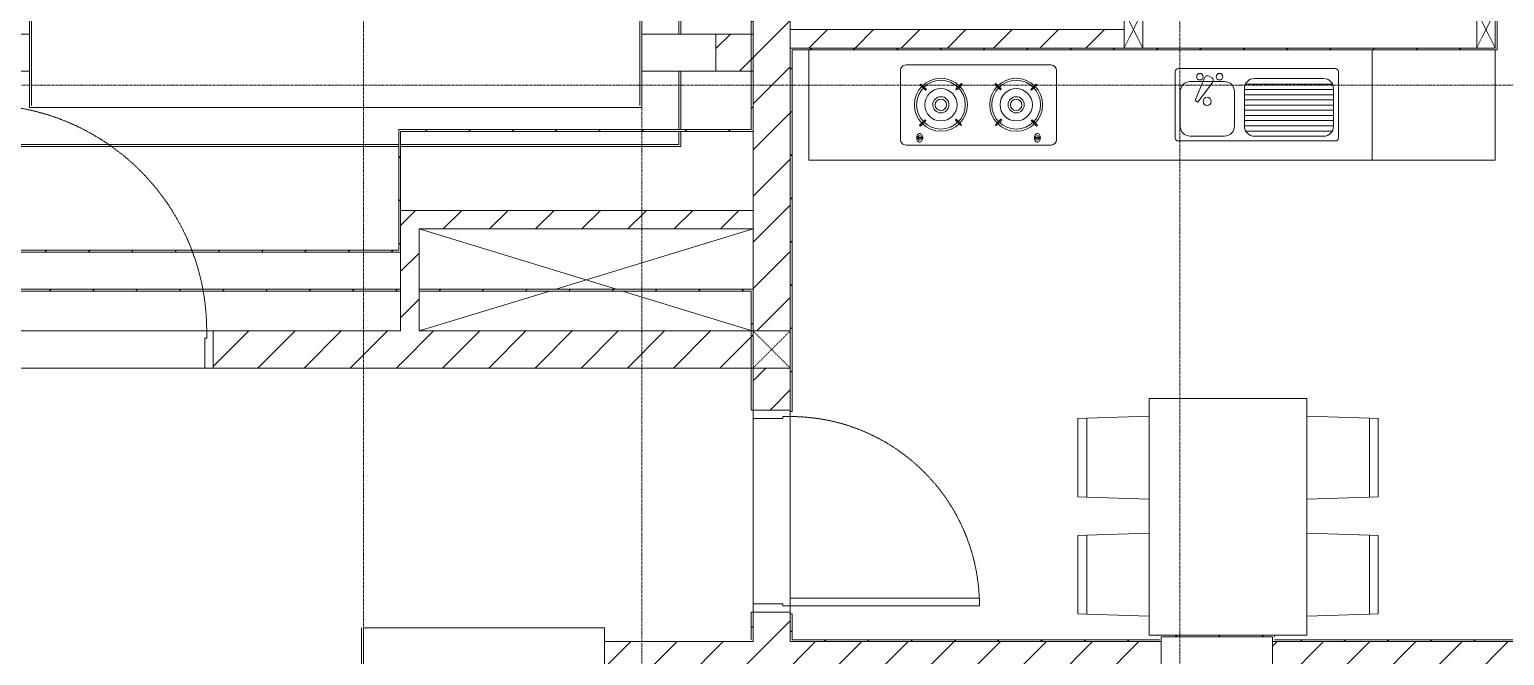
# Model space of a CAD drawing. Header units: millimetres. Extents: x 5357 to 201988, y -16345 to 109895.
# Drawn here: x 42653 to 50603, y 69962 to 73337 of the extents above; entities that cross this region are included whole.
import ezdxf

# ---------------------------------------------------------------- set-up
doc = ezdxf.new("R2010")
doc.units = ezdxf.units.MM
for name, pattern in [('Dash', [6, 3, -3]), ('Dash - Tight', [4.5, 3, -1.5]), ('Grid Line', [22.225, 12.7, -3.175, 3.175, -3.175])]:
    doc.linetypes.add(name, pattern=pattern)
for name, color, linetype, lineweight in [('0-1', 7, 'Continuous', 5), ('0-2', 53, 'Continuous', 9), ('A-DETL-GENF-3', 92, 'Dash - Tight', 9), ('A-DOOR', 31, 'Continuous', 9), ('A-DOOR-FRAM', 31, 'Continuous', 9), ('A-FLOR', 192, 'Continuous', 9), ('A-FLOR-1', 10, 'Continuous', 9), ('A-FLOR-2', 53, 'Continuous', 9), ('A-WALL', 113, 'Continuous', 9), ('A-WALL-1', 9, 'Continuous', 18), ('A-WALL-4', 113, 'Continuous', 18), ('A-WALL-PATT-1', 10, 'Continuous', 9), ('A-WALL-PATT-2', 53, 'Continuous', 9), ('A-WALL-PATT-3', 111, 'Continuous', 9), ('I-FURN', 30, 'Continuous', 9), ('I-FURN-1', 53, 'Continuous', 9), ('I-WALL-1', 9, 'Continuous', 18), ('I-WALL-3', 2, 'Continuous', 18), ('S-COLS', 52, 'Continuous', 9), ('S-COLS-2', 9, 'Continuous', 18), ('S-COLS-4', 53, 'Continuous', 9), ('S-COLS-5', 52, 'Continuous', 18), ('S-COLS-6', 52, 'Dash', 9), ('S-COLS-HDLN', 52, 'Dash', 9), ('S-COLS-HDLN-1', 53, 'Dash', 9), ('S-GRID-1', 1, 'Grid Line', 9)]:
    doc.layers.add(name, color=color, linetype=linetype, lineweight=lineweight)
pattern_1 = [(45, (0, 0), (-116.67262, 116.67262), [])]
pattern_2 = [(45, (0, 0), (-124.4508, 124.4508), [])]

# ---------------------------------------------------------------- blocks, each defined once
blk = doc.blocks.new('NCV_TKTC_KET CAU_rvt-1-TKCS_MB SÂN ĐƯỜNG NỘI BỘ')
at = {"layer": 'A-FLOR-1'}
for p, q in [((44652.6, 71936.9), (42062.6, 71936.9)), ((46552.6, 71240.3), (46552.6, 71285.3)), ((46552.6, 71285.3), (46552.6, 71240.3)), ((46552.6, 70240.3), (46552.6, 71240.3)), ((46552.6, 71240.3), (46552.6, 70240.3)), ((46552.6, 70195.3), (46552.6, 70240.3)), ((46552.6, 70240.3), (46552.6, 70195.3)), ((44452.6, 70111.9), (45752.6, 70111.9)), ((45752.6, 70111.9), (44452.6, 70111.9)), ((45752.6, 70111.9), (45752.6, 70036.9)), ((45752.6, 70036.9), (45752.6, 70111.9))]:
    blk.add_line(p, q, dxfattribs=at)
at = {"layer": 'S-COLS-2'}
for p, q in [((42652.6, 73311.9), (42252.6, 73311.9)), ((42652.6, 73111.9), (42652.6, 73311.9)), ((45952.6, 73311.9), (45952.6, 73111.9)), ((46352.6, 73311.9), (45952.6, 73311.9)), ((46352.6, 73111.9), (46352.6, 73311.9)), ((42252.6, 73111.9), (42652.6, 73111.9)), ((45952.6, 73111.9), (46352.6, 73111.9)), ((44452.6, 70111.9), (44452.6, 69761.9)), ((45752.6, 70111.9), (44452.6, 70111.9)), ((45752.6, 69761.9), (45752.6, 70111.9)), ((49352.6, 70061.9), (48752.6, 70061.9)), ((48752.6, 70061.9), (48752.6, 69761.9)), ((49352.6, 69761.9), (49352.6, 70061.9))]:
    blk.add_line(p, q, dxfattribs=at)
blk = doc.blocks.new('HE BEP A1 - HE BEP A 2-V210-TKCS_MB SÂN ĐƯỜNG NỘI BỘ')
at = {"layer": 'I-FURN'}
for p, q in [((0, 0), (662.4, 0)), ((0, -594.4), (0, 0)), ((662.4, 0), (662.4, -594.4)), ((662.4, 0), (662.4, -594.4)), ((3700, 0), (662.4, 0)), ((3700, -594.4), (3700, 0)), ((3700, -594.4), (3700, 0)), ((844.9, -120.7), (844.9, -476.9)), ((1706.9, -103.2), (862.4, -103.2)), ((877.9, -156.9), (1345.2, -156.9)), ((924.9, -128.9), (1298.3, -128.9)), ((1459, -129.9), (1644.4, -129.9)), ((1724.4, -476.9), (1724.4, -120.7)), ((2364, -483.2), (2364, -111.2)), ((3175.6, -81.2), (2394, -81.2)), ((2451.6, -118.3), (2484.1, -118.3)), ((2451.6, -122.3), (2451.6, -118.3)), ((2484.1, -122.3), (2451.6, -122.3)), ((2484.1, -118.3), (2484.1, -122.3)), ((3085.5, -118.3), (3085.5, -122.3)), ((3118, -118.3), (3085.5, -118.3)), ((3085.5, -122.3), (3118, -122.3)), ((3118, -122.3), (3118, -118.3)), ((3205.6, -483.2), (3205.6, -111.2)), ((871.5, -386.8), (871.5, -182.3)), ((871.5, -184.9), (1351.6, -184.9)), ((871.5, -212.9), (1351.6, -212.9)), ((1351.6, -182.3), (1351.6, -386.4)), ((1405.6, -369.9), (1405.6, -183.2)), ((1697.8, -183.2), (1697.8, -369.9)), ((2471.8, -183.9), (2467.4, -188.3)), ((2467.4, -188.3), (2496.5, -217.4)), ((2500.9, -213), (2471.8, -183.9)), ((2496.5, -217.4), (2500.9, -213)), ((2689.3, -186.7), (2660.2, -215.8)), ((2660.2, -215.8), (2664.6, -220.2)), ((2664.6, -220.2), (2693.7, -191.1)), ((2693.7, -191.1), (2689.3, -186.7)), ((2875.9, -191.1), (2880.3, -186.7)), ((2905, -220.2), (2875.9, -191.1)), ((2880.3, -186.7), (2909.4, -215.8)), ((2909.4, -215.8), (2905, -220.2)), ((3068.7, -213), (3097.9, -183.9)), ((3073.1, -217.4), (3068.7, -213)), ((3102.3, -188.3), (3073.1, -217.4)), ((3097.9, -183.9), (3102.3, -188.3)), ((871.5, -240.9), (1351.6, -240.9)), ((871.5, -268.9), (1351.6, -268.9)), ((871.5, -296.9), (1351.6, -296.9)), ((1602.7, -313.4), (1523.8, -418.4)), ((1618.1, -322.3), (1602.7, -313.4)), ((871.5, -324.9), (1351.6, -324.9)), ((871.5, -352.9), (1351.6, -352.9)), ((871.5, -380.9), (1351.6, -380.9)), ((1566.6, -443.1), (1618.1, -322.3)), ((2470.1, -405.9), (2499.2, -376.7)), ((2503.6, -381.1), (2474.5, -410.3)), ((2499.2, -376.7), (2503.6, -381.1)), ((2663, -383.9), (2667.3, -379.5)), ((2692.1, -413), (2663, -383.9)), ((2667.3, -379.5), (2696.5, -408.6)), ((2902.3, -379.5), (2873.2, -408.6)), ((2877.5, -413), (2906.7, -383.9)), ((2906.7, -383.9), (2902.3, -379.5)), ((3070.4, -376.7), (3066, -381.1)), ((3066, -381.1), (3095.1, -410.3)), ((3099.5, -405.9), (3070.4, -376.7)), ((876.4, -408.9), (1346.8, -408.9)), ((1298.3, -440.1), (924.9, -440.1)), ((1644.4, -423.2), (1459, -423.2)), ((1541.1, -452.3), (1528.6, -445.1)), ((2474.5, -410.3), (2470.1, -405.9)), ((2696.5, -408.6), (2692.1, -413)), ((2873.2, -408.6), (2877.5, -413)), ((3095.1, -410.3), (3099.5, -405.9)), ((862.4, -494.4), (1706.9, -494.4)), ((3175.6, -513.2), (2394, -513.2))]:
    blk.add_line(p, q, dxfattribs=at)
for centre, radius in [((2581.9, -298.5), 142.6), ((2987.7, -298.5), 142.6), ((2581.9, -298.5), 131.3), ((2581.9, -298.5), 87.2), ((2987.7, -298.5), 131.3), ((2987.7, -298.5), 87.2), ((1552.8, -316.6), 22.2), ((2581.9, -298.5), 43.6), ((2581.9, -298.5), 30.9), ((2987.7, -298.5), 43.6), ((2987.7, -298.5), 30.9), ((1485.9, -449.9), 17.8), ((1592.6, -449.9), 17.8)]:
    blk.add_circle(centre, radius, dxfattribs=at)
for centre, radius, start, end in [((862.4, -120.7), 17.5, 90, 180), ((924.9, -182.3), 53.3, 90, 180), ((1298.3, -182.3), 53.3, 0, 90), ((1459, -183.2), 53.3, 90, 180), ((1644.4, -183.2), 53.3, 0, 90), ((1706.9, -120.7), 17.5, 0, 90), ((2394, -111.2), 30, 90, 180), ((2485.1, -120.7), 33.5, 163.94189, 180), ((2485.1, -120.7), 33.5, 180, 196.05811), ((2476.6, -118.2), 24.7, 145.20397, 163.94189), ((2476.6, -123.1), 24.7, 196.05811, 214.79603), ((2467.8, -120.3), 11.6, 9.71775, 170.28225), ((2467.8, -120.3), 11.6, 189.9102, 350.0898), ((2471.3, -114.5), 18.1, 120.79762, 145.20397), ((2471.3, -126.9), 18.1, 214.79603, 239.20238), ((2467.9, -108.8), 11.5, 90, 120.79762), ((2467.9, -132.6), 11.5, 239.20238, 270), ((2467.9, -108.8), 11.5, 59.20238, 90), ((2467.9, -132.6), 11.5, 270, 300.79762), ((2464.5, -114.5), 18.1, 34.79603, 59.20238), ((2464.5, -126.9), 18.1, 300.79762, 325.20397), ((2459.1, -118.2), 24.7, 16.05811, 34.79603), ((2459.1, -123.1), 24.7, 325.20397, 343.94189), ((2450.6, -120.7), 33.5, 0, 16.05811), ((2450.6, -120.7), 33.5, 343.94189, 0), ((3119, -120.7), 33.5, 163.94189, 180), ((3119, -120.7), 33.5, 180, 196.05811), ((3110.5, -118.2), 24.7, 145.20397, 163.94189), ((3110.5, -123.1), 24.7, 196.05811, 214.79603), ((3105.2, -114.5), 18.1, 120.79762, 145.20397), ((3105.2, -126.9), 18.1, 214.79603, 239.20238), ((3101.8, -120.3), 11.6, 9.71775, 170.28225), ((3101.8, -120.3), 11.6, 189.9102, 350.0898), ((3101.8, -108.8), 11.5, 90, 120.79762), ((3101.8, -132.6), 11.5, 239.20238, 270), ((3101.8, -108.8), 11.5, 59.20238, 90), ((3101.8, -132.6), 11.5, 270, 300.79762), ((3098.4, -114.5), 18.1, 34.79603, 59.20238), ((3098.4, -126.9), 18.1, 300.79762, 325.20397), ((3093, -118.2), 24.7, 16.05811, 34.79603), ((3093, -123.1), 24.7, 325.20397, 343.94189), ((3084.5, -120.7), 33.5, 0, 16.05811), ((3084.5, -120.7), 33.5, 343.94189, 0), ((3175.6, -111.2), 30, 360, 90), ((924.9, -386.8), 53.3, 180, 270), ((1298.3, -386.8), 53.3, 270, 0), ((1459, -369.9), 53.3, 180, 270), ((1644.4, -369.9), 53.3, 270, 0), ((862.4, -476.9), 17.5, 180, 270), ((1537.5, -429.7), 17.8, 140.53825, 240.0479), ((1549.9, -436.9), 17.8, 240.0479, 339.46209), ((1706.9, -476.9), 17.5, 270, 0), ((2394, -483.2), 30, 180, 270), ((3175.6, -483.2), 30, 270, 0)]:
    blk.add_arc(centre, radius, start, end, dxfattribs=at)
at = {"layer": 'I-FURN-1'}
for p, q in [((0, 0), (3700, 0)), ((0, -594.4), (0, 0)), ((3700, 0), (3700, -594.4))]:
    blk.add_line(p, q, dxfattribs=at)
blk = doc.blocks.new('G1_SOF - BO TRU - 100x200-V107-TKCS_MB SÂN ĐƯỜNG NỘI BỘ')
at = {"layer": 'S-COLS-2'}
for p, q in [((-50, 100), (50, 100)), ((-50, -100), (-50, 100)), ((50, 100), (50, -100)), ((50, -100), (-50, -100))]:
    blk.add_line(p, q, dxfattribs=at)
at = {"layer": 'S-COLS-HDLN-1'}
for p, q in [((50, -100), (-50, 100)), ((-50, -100), (50, 100))]:
    blk.add_line(p, q, dxfattribs=at)
blk = doc.blocks.new('RES_BAN AN 1 - RES_BAN AN 1-V219-TKCS_MB SÂN ĐƯỜNG NỘI BỘ')
at = {"layer": 'I-FURN-1'}
for p, q in [((-425, 0), (-425, -1275)), ((-250, 0), (-425, 0)), ((425, 0), (360, 0)), ((425, -1275), (425, 0)), ((-761.9, -113.5), (-809.6, -115.1)), ((-809.6, -115.1), (-809.6, -536.9)), ((-761.9, -113.5), (-425, -102.3)), ((-761.9, -538.5), (-761.9, -113.5)), ((-761.9, -538.5), (-761.9, -113.5)), ((-425, -102.3), (-425, -549.7)), ((425, -102.3), (425, -549.7)), ((761.9, -113.5), (425, -102.3)), ((761.9, -538.5), (761.9, -113.5)), ((761.9, -113.5), (761.9, -538.5)), ((809.6, -115.1), (761.9, -113.5)), ((809.6, -536.9), (809.6, -115.1)), ((-809.6, -536.9), (-761.9, -538.5)), ((-425, -549.7), (-761.9, -538.5)), ((425, -549.7), (761.9, -538.5)), ((761.9, -538.5), (809.6, -536.9)), ((-809.6, -745.3), (-761.9, -743.8)), ((-809.6, -1167.2), (-809.6, -745.3)), ((-761.9, -743.8), (-425, -732.5)), ((-761.9, -1168.8), (-761.9, -743.8)), ((-761.9, -743.8), (-761.9, -1168.8)), ((-425, -732.5), (-425, -1180)), ((425, -732.5), (425, -1180)), ((761.9, -743.8), (425, -732.5)), ((761.9, -743.8), (809.6, -745.3)), ((761.9, -1168.8), (761.9, -743.8)), ((761.9, -1168.8), (761.9, -743.8)), ((809.6, -745.3), (809.6, -1167.2)), ((-761.9, -1168.8), (-809.6, -1167.2)), ((-425, -1180), (-761.9, -1168.8)), ((425, -1180), (761.9, -1168.8)), ((809.6, -1167.2), (761.9, -1168.8)), ((-425, -1275), (425, -1275))]:
    blk.add_line(p, q, dxfattribs=at)
blk = doc.blocks.new('NCV_TKTC_TANG 1_rvt-1-TKCS_MB SÂN ĐƯỜNG NỘI BỘ')
at = {"layer": 'A-WALL-PATT-1'}
h = blk.add_hatch(dxfattribs=at)
h.set_pattern_fill('FP_1', color=256, style=0, pattern_type=2)
h.set_pattern_definition(pattern_2)
h.paths.add_polyline_path([(47602.6, 73236.9), (48552.6, 73236.9), (48552.6, 73336.9), (46752.6, 73336.9), (46752.7, 73236.9), (47117.2, 73236.9)])
at = {"layer": 'A-WALL-PATT-2'}
h = blk.add_hatch(dxfattribs=at)
h.set_pattern_fill('FP_2', color=256, style=0, pattern_type=2)
h.set_pattern_definition(pattern_1)
h.paths.add_polyline_path([(50552.6, 73236.9), (50562.6, 73236.9), (50562.6, 74337), (50552.6, 74337), (50552.6, 73404.2)])
h.paths.add_polyline_path([(50552.6, 75137), (50562.6, 75137), (50562.6, 75437), (50552.6, 75437), (50552.6, 75226.9)])
h.paths.add_polyline_path([(50562.6, 76337), (50562.6, 76436.9), (50552.6, 76436.9), (50552.6, 76337)])
h = blk.add_hatch(dxfattribs=at)
h.set_pattern_fill('FP_2', color=256, style=0, pattern_type=2)
h.set_pattern_definition(pattern_1)
h.paths.add_polyline_path([(46752.6, 70036.9), (46762.6, 70038.9), (46762.6, 70187.4), (46752.6, 70187.4), (46752.6, 70061.9)])
h.paths.add_polyline_path([(46752.6, 71277.4), (46762.6, 71277.4), (46762.6, 73236.9), (46752.6, 73236.9), (46752.6, 71285.3)])
h = blk.add_hatch(dxfattribs=at)
h.set_pattern_fill('FP_2', color=256, style=0, pattern_type=2)
h.set_pattern_definition(pattern_1)
h.paths.add_polyline_path([(46762.6, 73226.9), (50562.6, 73226.9), (50562.6, 73236.9), (46762.6, 73236.9)])
h = blk.add_hatch(dxfattribs=at)
h.set_pattern_fill('FP_2', color=256, style=0, pattern_type=2)
h.set_pattern_definition(pattern_1)
h.paths.add_polyline_path([(47702.6, 70036.9), (48742.6, 70036.9), (48742.6, 70046.9), (46762.6, 70046.9), (46762.6, 70036.9), (47653.1, 70036.9)])
h = blk.add_hatch(dxfattribs=at)
h.set_pattern_fill('FP_2', color=256, style=0, pattern_type=2)
h.set_pattern_definition(pattern_1)
h.paths.add_polyline_path([(49352.6, 70061.9), (49362.6, 70062.1), (49362.6, 70071.9), (48752.6, 70071.9), (48752.6, 70061.9), (49246.2, 70061.9)])
h = blk.add_hatch(dxfattribs=at)
h.set_pattern_fill('FP_2', color=256, style=0, pattern_type=2)
h.set_pattern_definition(pattern_1)
h.paths.add_polyline_path([(51057.4, 70036.9), (52742.6, 70037), (52742.6, 70046.9), (49362.6, 70046.9), (49362.6, 70036.9), (50152.6, 70036.9)])
at = {"layer": 'A-FLOR-1'}
for p, q in [((46752.6, 70230.3), (46752.6, 71250.3)), ((46752.7, 71277.4), (46752.7, 70187.4)), ((46752.6, 70195.3), (46752.6, 70230.3)), ((46752.6, 70187.4), (46752.6, 70195.3))]:
    blk.add_line(p, q, dxfattribs=at)
at = {"layer": 'A-FLOR-2'}
for p, q in [((46552.7, 71240.3), (46552.7, 70240.3)), ((46752.6, 71250.3), (46752.6, 70230.3)), ((46752.7, 70187.4), (46752.7, 71277.4))]:
    blk.add_line(p, q, dxfattribs=at)
at = {"layer": 'A-WALL-1'}
for p, q in [((48552.6, 73336.9), (46752.6, 73336.9)), ((46752.6, 73336.9), (46752.6, 73236.9)), ((46752.6, 73236.9), (48552.6, 73236.9))]:
    blk.add_line(p, q, dxfattribs=at)
at = {"layer": 'I-WALL-1'}
for p, q in [((50562.6, 73236.9), (50562.6, 73895.9)), ((46762.6, 73236.9), (46752.6, 73236.9)), ((46752.6, 73236.9), (46752.6, 71285.3)), ((48552.6, 73236.9), (46762.6, 73236.9)), ((46762.6, 71277.4), (46762.6, 73226.9)), ((46762.6, 73226.9), (50562.6, 73226.9)), ((50452.6, 73236.9), (48652.6, 73236.9)), ((50562.6, 73226.9), (50562.6, 73236.9)), ((46752.6, 71277.4), (46762.6, 71277.4)), ((46762.6, 70187.4), (46752.6, 70187.4)), ((46752.6, 70187.4), (46752.6, 70036.9)), ((46762.6, 70046.9), (46762.6, 70187.4)), ((48742.6, 70046.9), (46762.6, 70046.9)), ((49362.6, 70071.9), (48752.6, 70071.9)), ((48752.6, 70061.9), (49352.6, 70061.9)), ((49362.6, 70061.9), (49362.6, 70071.9)), ((52742.6, 70046.9), (49362.6, 70046.9)), ((46752.6, 70036.9), (46762.6, 70036.9)), ((46762.6, 70036.9), (48742.6, 70036.9)), ((49362.6, 70036.9), (52742.6, 70036.9))]:
    blk.add_line(p, q, dxfattribs=at)
at = {"layer": 'I-FURN-1', "rotation": 180}
for name, p in [('HE BEP A1 - HE BEP A 2-V210-TKCS_MB SÂN ĐƯỜNG NỘI BỘ', (50552.6, 72632.6)), ('RES_BAN AN 1 - RES_BAN AN 1-V219-TKCS_MB SÂN ĐƯỜNG NỘI BỘ', (49112.6, 70071.9))]:
    blk.add_blockref(name, p, dxfattribs=at)
at = {"layer": 'S-COLS-4', "rotation": 180}
for p in [(48602.6, 73336.9), (50502.6, 73336.9)]:
    blk.add_blockref('G1_SOF - BO TRU - 100x200-V107-TKCS_MB SÂN ĐƯỜNG NỘI BỘ', p, dxfattribs=at)
blk = doc.blocks.new('G1_SOF - BO TRU - 200x200-3050151-TKCS_MB SÂN ĐƯỜNG NỘI BỘ')
at = {"layer": 'S-COLS-HDLN'}
for p, q in [((-100, 100), (100, -100)), ((100, 100), (-100, -100))]:
    blk.add_line(p, q, dxfattribs=at)
blk = doc.blocks.new('FD_01 - FD_01-1200x2200mm-V1016-TKCS_MB SÂN ĐƯỜNG NỘI BỘ')
at = {"layer": 'A-DETL-GENF-3'}
for p, q in [((610, -100), (570, -100)), ((570, -100), (570, -1320)), ((610, -1320), (610, -100)), ((570, -1320), (610, -1320))]:
    blk.add_line(p, q, dxfattribs=at)
blk.add_arc((610, -100), 1220, 180, 268.12111, dxfattribs=at)
at = {"layer": 'A-DOOR-FRAM'}
for p, q in [((-645, 100), (-600, 100)), ((-645, -100), (-645, 100)), ((-600, 100), (-600, -60)), ((600, 100), (645, 100)), ((600, -60), (600, 100)), ((645, 100), (645, -100)), ((-600, -60), (-610, -60)), ((-610, -60), (-610, -100)), ((610, -60), (600, -60)), ((610, -100), (610, -60)), ((-610, -100), (-645, -100)), ((645, -100), (610, -100))]:
    blk.add_line(p, q, dxfattribs=at)
blk = doc.blocks.new('FD_05 - FD_05-1000x2200mm-835434-TKCS_MB SÂN ĐƯỜNG NỘI BỘ')
at = {"layer": 'A-DETL-GENF-3'}
for p, q in [((470, 100), (470, 1120)), ((470, 1120), (510, 1120)), ((510, 1120), (510, 100)), ((510, 100), (470, 100))]:
    blk.add_line(p, q, dxfattribs=at)
blk.add_arc((510, 100), 1020, 92.24747, 180, dxfattribs=at)
at = {"layer": 'A-DOOR-FRAM'}
for p, q in [((-510, 100), (-545, 100)), ((-545, 100), (-545, -100)), ((-510, 60), (-510, 100)), ((545, 100), (510, 100)), ((510, 100), (510, 60)), ((545, -100), (545, 100)), ((-500, 60), (-510, 60)), ((-500, -100), (-500, 60)), ((510, 60), (500, 60)), ((500, 60), (500, -100)), ((-545, -100), (-500, -100)), ((500, -100), (545, -100))]:
    blk.add_line(p, q, dxfattribs=at)

msp = doc.modelspace()

# ---------------------------------------------------------------- hatches: boundary and pattern name
at = {"layer": 'A-WALL-PATT-3'}
h = msp.add_hatch(dxfattribs=at)
h.set_pattern_fill('FP_2', color=256, style=0, pattern_type=2)
h.set_pattern_definition(pattern_1)
h.paths.add_polyline_path([(46542.6, 72796.9), (46552.6, 72796.9), (46552.6, 73111.9), (46542.6, 73111.9), (46542.6, 72911.1)])
h.paths.add_polyline_path([(46552.6, 73311.9), (46552.6, 74506.9), (46542.6, 74505.6), (46542.6, 73311.9)])
h = msp.add_hatch(dxfattribs=at)
h.set_pattern_fill('FP_1', color=256, style=0, pattern_type=2)
h.set_pattern_definition(pattern_2)
h.paths.add_polyline_path([(46620, 70036.9), (46752.6, 70036.9), (46752.6, 70195.3), (46552.6, 70195.3), (46553.6, 70036.9)])
h.paths.add_polyline_path([(46552.6, 71285.3), (46752.6, 71285.3), (46752.6, 71511.9), (46552.6, 71511.9), (46552.6, 71431.7)])
h.paths.add_polyline_path([(46552.6, 71711.9), (46752.6, 71711.9), (46752.6, 74516.9), (46552.6, 74516.9), (46552.6, 71815.8)])
h = msp.add_hatch(dxfattribs=at)
h.set_pattern_fill('FP_1', color=256, style=0, pattern_type=2)
h.set_pattern_definition(pattern_2)
h.paths.add_polyline_path([(46496.1, 73111.9), (46552.6, 73111.9), (46552.6, 73311.9), (46352.6, 73311.9), (46352.6, 73111.9)])
h = msp.add_hatch(dxfattribs=at)
h.set_pattern_fill('FP_2', color=256, style=0, pattern_type=2)
h.set_pattern_definition(pattern_1)
h.paths.add_polyline_path([(44652.6, 72136.9), (44652.6, 72796.9), (44642.6, 72796.3), (44642.6, 72136.9)])
h = msp.add_hatch(dxfattribs=at)
h.set_pattern_fill('FP_2', color=256, style=0, pattern_type=2)
h.set_pattern_definition(pattern_1)
h.paths.add_polyline_path([(46512, 72786.9), (46552.6, 72786.9), (46550.7, 72796.9), (44652.6, 72795.7), (44652.6, 72786.9), (46352.6, 72786.9)])
h = msp.add_hatch(dxfattribs=at)
h.set_pattern_fill('FP_1', color=256, style=0, pattern_type=2)
h.set_pattern_definition(pattern_2)
h.paths.add_polyline_path([(44652.6, 71711.9), (44752.6, 71711.9), (44752.6, 72361.9), (44652.6, 72361.9), (44652.6, 71720.3)])
h = msp.add_hatch(dxfattribs=at)
h.set_pattern_fill('FP_1', color=256, style=0, pattern_type=2)
h.set_pattern_definition(pattern_2)
h.paths.add_polyline_path([(46253.8, 72261.9), (46552.6, 72261.9), (46552.6, 72361.9), (44752.6, 72361.9), (44752.6, 72261.9), (46152.6, 72261.9)])
h = msp.add_hatch(dxfattribs=at)
h.set_pattern_fill('FP_2', color=256, style=0, pattern_type=2)
h.set_pattern_definition(pattern_1)
h.paths.add_polyline_path([(43714.1, 72136.9), (44642.6, 72136.9), (44642.6, 72146.9), (42062.6, 72146.9), (42062.6, 72136.9), (42976.4, 72136.9)])
h = msp.add_hatch(dxfattribs=at)
h.set_pattern_fill('FP_2', color=256, style=0, pattern_type=2)
h.set_pattern_definition(pattern_1)
h.paths.add_polyline_path([(45301.6, 71926.9), (46552.6, 71926.9), (46552.6, 71936.9), (44752.6, 71936.9), (44752.6, 71926.9), (45054.2, 71926.9)])
h.paths.add_polyline_path([(43925, 71926.9), (44652.6, 71926.9), (44652.6, 71936.9), (42052.6, 71936.9), (42062.6, 71926.9), (43854.1, 71926.9)])
h = msp.add_hatch(dxfattribs=at)
h.set_pattern_fill('FP_2', color=256, style=0, pattern_type=2)
h.set_pattern_definition(pattern_1)
h.paths.add_polyline_path([(46552.6, 70036.9), (46552.6, 70195.3), (46542.6, 70193.1), (46542.6, 70036.9)])
h.paths.add_polyline_path([(46542.6, 71285.3), (46552.6, 71285.3), (46552.6, 71511.9), (46542.6, 71511.9), (46542.6, 71287.5)])
h.paths.add_polyline_path([(46552.6, 71711.9), (46552.6, 71926.9), (46542.6, 71926.9), (46542.6, 71711.9), (46547.7, 71711.9)])
h = msp.add_hatch(dxfattribs=at)
h.set_pattern_fill('FP_1', color=256, style=0, pattern_type=2)
h.set_pattern_definition(pattern_2)
h.paths.add_polyline_path([(44452.6, 71511.9), (44652.6, 71511.9), (44652.6, 71711.9), (43642.6, 71711.9), (43642.6, 71511.9), (44452.6, 71511.9)])
h.paths.add_polyline_path([(42052.6, 71511.9), (42352.6, 71511.9), (42352.6, 71711.9), (42052.6, 71711.9)])
h = msp.add_hatch(dxfattribs=at)
h.set_pattern_fill('FP_1', color=256, style=0, pattern_type=2)
h.set_pattern_definition(pattern_2)
h.paths.add_polyline_path([(46452.6, 71511.9), (46552.6, 71511.9), (46552.6, 71711.9), (44652.6, 71711.9), (44654.1, 71511.9), (45752.6, 71511.9)])
h = msp.add_hatch(dxfattribs=at)
h.set_pattern_fill('FP_2', color=256, style=0, pattern_type=2)
h.set_pattern_definition(pattern_1)
h.paths.add_polyline_path([(44452.6, 49151.9), (44452.6, 49151.9), (44452.6, 51761.9), (44442.6, 51761.9), (44442.6, 49151.9)])
h.paths.add_polyline_path([(44442.6, 52751.9), (44452.6, 52751.9), (44452.6, 53861.9), (44442.6, 53861.9), (44442.6, 53061.9)])
h.paths.add_polyline_path([(44452.6, 54951.9), (44452.6, 62061.9), (44442.6, 62061.9), (44442.6, 54951.9)])
h.paths.add_polyline_path([(44442.6, 63151.9), (44452.6, 63151.9), (44452.6, 70111.9), (44442.6, 70111.6), (44442.6, 64527.9)])
h = msp.add_hatch(dxfattribs=at)
h.set_pattern_fill('FP_1', color=256, style=0, pattern_type=2)
h.set_pattern_definition(pattern_2)
h.paths.add_polyline_path([(47117.2, 69836.9), (48752.6, 69836.9), (48752.6, 70036.9), (45752.6, 70035.3), (45752.6, 69836.9), (46839.4, 69836.9)])
h = msp.add_hatch(dxfattribs=at)
h.set_pattern_fill('FP_1', color=256, style=0, pattern_type=2)
h.set_pattern_definition(pattern_2)
h.paths.add_polyline_path([(51181.9, 69836.9), (52752.6, 69836.9), (52752.6, 70036.9), (49352.6, 70036.9), (49352.6, 69836.9), (50152.6, 69836.9)])

# ---------------------------------------------------------------- linework, layer by layer
at = {"layer": '0-2'}
for p, q in [((44752.6, 72261.9), (45816.2, 71936.9)), ((46552.6, 72261.9), (45488.9, 71936.9)), ((45456.2, 71926.9), (44752.6, 71711.9)), ((45848.9, 71926.9), (46542.6, 71715))]:
    msp.add_line(p, q, dxfattribs=at)
at = {"layer": 'A-FLOR'}
for p, q in [((46552.6, 72786.9), (46552.6, 72361.9)), ((46552.6, 72361.9), (46552.6, 72361.9)), ((43642.6, 71711.9), (42352.6, 71711.9)), ((42352.6, 71511.9), (43642.6, 71511.9)), ((46552.6, 71285.3), (46552.6, 70195.3)), ((45752.6, 70111.9), (44452.6, 70111.9)), ((45752.6, 70036.9), (45752.6, 70111.9))]:
    msp.add_line(p, q, dxfattribs=at)
at = {"layer": 'A-WALL'}
for p, q in [((42652.6, 74506.9), (42652.6, 73311.9)), ((42662.6, 74506.2), (42662.6, 72926.9)), ((46152.6, 74516.9), (46152.6, 73311.9)), ((46162.6, 74516.9), (46162.6, 73311.9)), ((46552.6, 72786.9), (46552.6, 74516.9)), ((45942.6, 72926.9), (45942.6, 74256.9)), ((45952.6, 73311.9), (45952.6, 74256.9)), ((42652.6, 73311.9), (42652.6, 73311.9)), ((42652.6, 73111.9), (42652.6, 72916.9)), ((45952.6, 72916.9), (45952.6, 73111.9)), ((46152.6, 73111.9), (46152.6, 72796.9)), ((46162.6, 73111.9), (46162.6, 72796.9)), ((42652.6, 72916.9), (45952.6, 72916.9)), ((46152.6, 72716.9), (46152.6, 72786.9)), ((46162.6, 72786.9), (46162.6, 72706.9)), ((44642.6, 72716.9), (42062.6, 72716.9)), ((44642.6, 72706.9), (42062.6, 72706.9)), ((46152.6, 72716.9), (44652.6, 72716.9)), ((46162.6, 72706.9), (44652.6, 72706.9)), ((44652.6, 71926.9), (44652.6, 71936.9)), ((44752.6, 71936.9), (44752.6, 71926.9)), ((46552.6, 71711.9), (46552.6, 71926.9)), ((46552.6, 71926.9), (46552.6, 71285.3)), ((46552.6, 71711.9), (46752.6, 71711.9)), ((46552.6, 71285.3), (46552.6, 71511.9)), ((46752.6, 71511.9), (46552.6, 71511.9)), ((46552.6, 70240.3), (46552.6, 71240.3)), ((46752.6, 71250.3), (46752.6, 70230.3)), ((46552.6, 70036.9), (46552.6, 70195.3)), ((46552.6, 70195.3), (46552.6, 70036.9)), ((46552.6, 70036.9), (45752.6, 70036.9))]:
    msp.add_line(p, q, dxfattribs=at)
at = {"layer": 'A-WALL-4'}
for p, q in [((46752.6, 71711.9), (46752.6, 74516.9)), ((46552.6, 73311.9), (46352.6, 73311.9)), ((46352.6, 73311.9), (46352.6, 73111.9)), ((46352.6, 73111.9), (46552.6, 73111.9)), ((46552.6, 72786.9), (46552.6, 71926.9)), ((46552.6, 72361.9), (44652.6, 72361.9)), ((46552.6, 72261.9), (46552.6, 72361.9)), ((44752.6, 71936.9), (44752.6, 72261.9)), ((44752.6, 72261.9), (46510.9, 72261.9)), ((46512, 72261.9), (46552.6, 72261.9)), ((44652.6, 72136.9), (44652.6, 71936.9)), ((44652.6, 71926.9), (44652.6, 71711.9)), ((44752.6, 71711.9), (44752.6, 71926.9)), ((44652.6, 71711.9), (43642.6, 71711.9)), ((46552.6, 71711.9), (44752.6, 71711.9)), ((43642.6, 71511.9), (46552.6, 71511.9)), ((46752.6, 71285.3), (46752.6, 71511.9)), ((46752.6, 70036.9), (46752.6, 70195.3)), ((45752.6, 70036.9), (45752.6, 69836.9)), ((48752.6, 70036.9), (46752.6, 70036.9)), ((48752.6, 69836.9), (48752.6, 70036.9)), ((52752.6, 70036.9), (49352.6, 70036.9)), ((49352.6, 70036.9), (49352.6, 69836.9))]:
    msp.add_line(p, q, dxfattribs=at)
at = {"layer": 'I-WALL-3'}
for p, q in [((46542.6, 74506.9), (46542.6, 72796.9)), ((44642.6, 72796.9), (44642.6, 72146.9)), ((46542.6, 72796.9), (44642.6, 72796.9)), ((44652.6, 72136.9), (44652.6, 72786.9)), ((44652.6, 72786.9), (46552.6, 72786.9)), ((44642.6, 72146.9), (42062.6, 72146.9)), ((42062.6, 72136.9), (44652.6, 72136.9)), ((44652.6, 71936.9), (42052.6, 71936.9)), ((42062.6, 71926.9), (44652.6, 71926.9)), ((46552.6, 71936.9), (44752.6, 71936.9)), ((44752.6, 71926.9), (46542.6, 71926.9)), ((46542.6, 71926.9), (46542.6, 71285.3)), ((46552.6, 71926.9), (46552.6, 71936.9)), ((46552.6, 71511.9), (46552.6, 71711.9)), ((46542.6, 71285.3), (46552.6, 71285.3)), ((46542.6, 70195.3), (46542.6, 70046.9)), ((46552.6, 70195.3), (46542.6, 70195.3)), ((44442.6, 70111.9), (44442.6, 63151.9)), ((44452.6, 69761.9), (44452.6, 70111.9))]:
    msp.add_line(p, q, dxfattribs=at)
at = {"layer": 'S-COLS'}
for p, q in [((46752.6, 71711.9), (46552.6, 71711.9)), ((46552.6, 71711.9), (46552.6, 71511.9)), ((46552.6, 71511.9), (46752.6, 71511.9))]:
    msp.add_line(p, q, dxfattribs=at)
at = {"layer": 'S-COLS-5'}
msp.add_line((46752.6, 71511.9), (46752.6, 71711.9), dxfattribs=at)
at = {"layer": 'S-GRID-1'}
for p, q in [((44452.6, 20960.6), (44452.6, 80482.7)), ((45952.6, 20960.6), (45952.6, 80482.7)), ((48852.6, 20960.6), (48852.6, 80482.7)), ((131551.8, 73036.9), (29351.8, 73036.9))]:
    msp.add_line(p, q, dxfattribs=at)

# ---------------------------------------------------------------- block references
at = {"layer": '0-1'}
for name in ['NCV_TKTC_KET CAU_rvt-1-TKCS_MB SÂN ĐƯỜNG NỘI BỘ', 'NCV_TKTC_TANG 1_rvt-1-TKCS_MB SÂN ĐƯỜNG NỘI BỘ']:
    msp.add_blockref(name, (0, 0), dxfattribs=at)
at = {"layer": 'A-DOOR'}
for name, p, rotation in [('FD_01 - FD_01-1200x2200mm-V1016-TKCS_MB SÂN ĐƯỜNG NỘI BỘ', (42997.6, 71611.9), 180), ('FD_05 - FD_05-1000x2200mm-835434-TKCS_MB SÂN ĐƯỜNG NỘI BỘ', (46652.6, 70740.3), 269.9999999999999)]:
    msp.add_blockref(name, p, dxfattribs=dict(at, rotation=rotation))
at = {"layer": 'S-COLS-6'}
msp.add_blockref('G1_SOF - BO TRU - 200x200-3050151-TKCS_MB SÂN ĐƯỜNG NỘI BỘ', (46652.6, 71611.9), dxfattribs=at)

doc.saveas('drawing.dxf')
